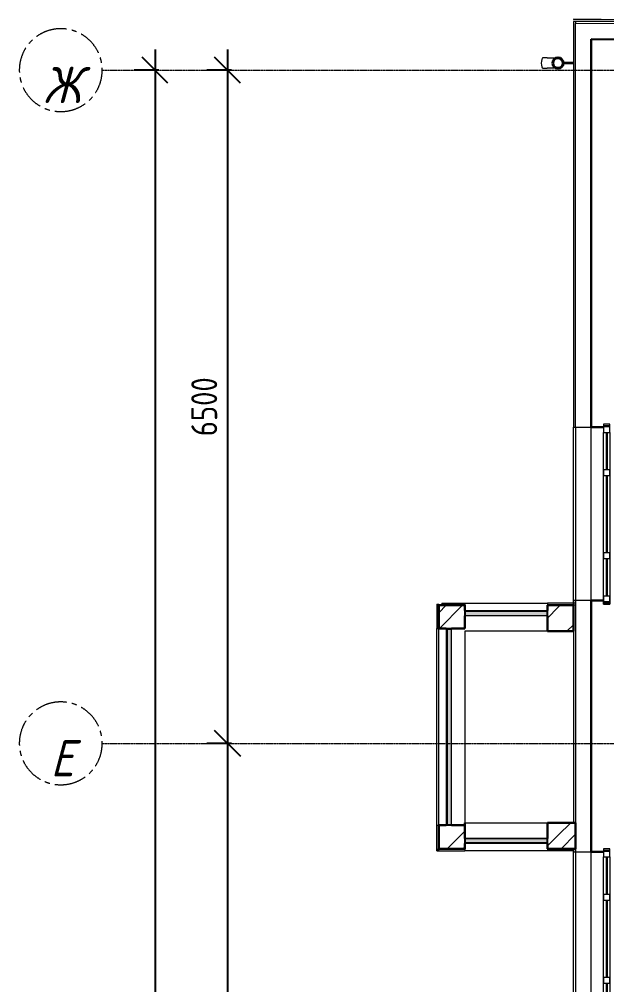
# Model space of a CAD drawing. Header units: millimetres. Extents: x 504091 to 2165846, y 135022 to 442887.
# Drawn here: x 693412 to 699080, y 304548 to 313869 of the extents above; entities that cross this region are included whole.
import ezdxf

# ---------------------------------------------------------------- set-up
doc = ezdxf.new("R2010")
doc.units = ezdxf.units.MM
doc.linetypes.add('ADSK_Линия сетки', pattern=[25, 20, -2.5, 0, -2.5])
doc.linetypes.add('осеваяX2', pattern=[4, 2.5, -0.5, 0.5, -0.5])
doc.layers.get('Defpoints').update_dxf_attribs({"color": 255})
for name, color, linetype, lineweight in [('_ Окна', 7, 'Continuous', 30), ('Обобщенные модели', 7, 'Continuous', 18), ('Окна', 7, 'Continuous', 18), ('Оси', 165, 'осеваяX2', 13), ('Стены внутренние', 7, 'Continuous', 18), ('Стены наружные', 7, 'Continuous', 18), ('Стены несущие', 7, 'Continuous', 30), ('Стены отделка', 7, 'Continuous', 30), ('Стены штриховка', 7, 'Continuous', 18)]:
    doc.layers.add(name, color=color, linetype=linetype, lineweight=lineweight)
doc.styles.add('GOST 2.304_new', font='isocpeur.ttf', dxfattribs={"width": 0.9, "oblique": 15})
doc.styles.add('ГОСТ 2.304', font='CS_Gost2304.shx')
doc.dimstyles.new('СПДС', dxfattribs={"dimscale": 100, "dimtxt": 2.5, "dimasz": 2.5, "dimexe": 2, "dimexo": 0.625, "dimgap": 1, "dimtad": 1, "dimdec": 0, "dimrnd": 5, "dimtxsty": 'ГОСТ 2.304', "dimblk": 'OBLIQUE', "dimcen": 2.5, "dimdle": 2, "dimadec": 0, "dimazin": 2, "dimtfac": 0.75, "dimtdec": 0, "dimtmove": 1, "dimatfit": 3, "dimfxl": 0, "dimtolj": 1, "dimarcsym": 0})
pattern_1 = [(45, (705858.08, 270333.52), (-235.7317, 235.7317), []), (45, (706015.23, 270333.52), (-235.7317, 235.7317), [])]

# ---------------------------------------------------------------- blocks, each defined once
blk = doc.blocks.new('Водосток - Тип 1 _карниз больше 490мм_-5209103-План 1-го этажа')
at = {"layer": 'Обобщенные модели'}
for p, q in [((75, 306.2), (75, 263.6)), ((175, 263.6), (175, 306.2)), ((120, 109.1), (120, 10)), ((130, 10), (130, 109.1))]:
    blk.add_line(p, q, dxfattribs=at)
at = {"layer": 'Обобщенные модели', "flags": 128}
for points in [[(75, 173), (75, 174.3), (75, 177), (75, 179.8), (75, 182.9), (75, 186.2), (75, 189.7), (75, 193.4), (75, 197.2), (75, 201.3), (75, 205.5), (75, 209.9), (75, 214.4), (75, 219.1), (75, 224), (75, 229), (75, 234.1), (75, 239.3), (75, 244.6), (75, 250.1), (75, 255.6), (75, 261.3), (75, 263.6)], [(175, 263.6), (175, 258), (175, 252.4), (175, 246.9), (175, 241.5), (175, 236.2), (175, 231.1), (175, 226), (175, 221.1), (175, 216.4), (175, 211.8), (175, 207.3), (175, 203), (175, 198.9), (175, 194.9), (175, 191.2), (175, 187.6), (175, 184.3), (175, 181.1), (175, 178.1), (175, 175.4), (175, 173)]]:
    blk.add_lwpolyline(points, dxfattribs=at)
at = {"layer": 'Обобщенные модели'}
for start, end in [(90, 270), (270, 90)]:
    blk.add_arc((125, 160), 52, start, end, dxfattribs=at)
at = {"layer": 'Обобщенные модели', "lineweight": 40}
for start, end in [(90, 270), (270, 90)]:
    blk.add_arc((125, 160), 50, start, end, dxfattribs=at)
at = {"layer": 'Обобщенные модели'}
for start_param, end_param in [(4.712389, 6.283185), (3.141593, 4.712389)]:
    blk.add_ellipse((125, 306.2), major_axis=(-50, 0), ratio=0.309017, start_param=start_param, end_param=end_param, dxfattribs=at)
blk = doc.blocks.new('окно трехпол с фрамугой - 1700-2320_h_ _нов_-2116622-План 1-го этажа')
at = {"layer": '_ Окна', "lineweight": 18}
for p, q in [((-870, 100), (-870, 160)), ((-870, 160), (-790, 160)), ((-790, 100), (-870, 100)), ((-790, 160), (-790, 100)), ((-430, 100), (-430, 160)), ((-430, 160), (-370, 160)), ((-370, 100), (-430, 100)), ((-370, 160), (-370, 100)), ((370, 100), (370, 160)), ((370, 160), (430, 160)), ((430, 100), (370, 100)), ((430, 160), (430, 100)), ((790, 160), (790, 100)), ((870, 160), (790, 160)), ((790, 100), (870, 100)), ((870, 100), (870, 160))]:
    blk.add_line(p, q, dxfattribs=at)
at = {"layer": '_ Окна'}
for p, q in [((-850, 100), (-850, 160)), ((-790, 130), (-430, 130)), ((-370, 130), (370, 130)), ((430, 130), (790, 130)), ((850, 100), (850, 160))]:
    blk.add_line(p, q, dxfattribs=at)
at = {"layer": 'Окна'}
for p, q in [((-870, 160), (-870, 100)), ((-790, 160), (-870, 160)), ((-870, 100), (-790, 100)), ((-790, 160), (-430, 160)), ((-430, 100), (-790, 100)), ((-370, 160), (-430, 160)), ((-430, 100), (-370, 100)), ((-370, 160), (370, 160)), ((370, 100), (-370, 100)), ((430, 160), (370, 160)), ((370, 100), (430, 100)), ((430, 160), (790, 160)), ((790, 100), (430, 100)), ((870, 160), (790, 160)), ((790, 100), (870, 100)), ((870, 100), (870, 160))]:
    blk.add_line(p, q, dxfattribs=at)
blk = doc.blocks.new('Жалюзи помышленые - 1900 x1200 мм-3107528-План 1-го этажа')
at = {"layer": 'Окна', "true_color": 0x373f43}
for points in [[(-945, 38.3), (945, 38.3), (941.8, 41), (-942.3, 41)], [(-945, 38.3), (-945, -1.5), (945, -1.5), (945, 38.3), (-942.3, 38.3)], [(-902.5, 41), (902.5, 41), (900, 43.5), (-900, 43.5)], [(-900, 46), (-900, 43.5), (900, 43.5), (900, 46), (-897.5, 46)], [(-947.5, -4), (947.5, -4), (945, -1.5), (-945, -1.5)]]:
    blk.add_hatch(color=149, dxfattribs=at).paths.add_polyline_path(points)
at = {"layer": '_ Окна', "lineweight": 18}
for p, q in [((-900, 46), (-950, 46)), ((-950, 46), (-950, -4)), ((-945, 38.3), (-942.3, 41)), ((-945, -1.5), (-945, 38.3)), ((-942.3, 41), (-902.5, 41)), ((-902.5, 41), (-900, 43.5)), ((-900, 43.5), (-900, 46)), ((950, 46), (900, 46)), ((900, 46), (900, 43.5)), ((900, 43.5), (902.5, 41)), ((902.5, 41), (942.3, 41)), ((942.3, 41), (945, 38.3)), ((945, 38.3), (945, -1.5)), ((950, -4), (950, 46)), ((-950, -4), (-947.5, -4)), ((-947.5, -4), (-945, -1.5)), ((945, -1.5), (947.5, -4)), ((947.5, -4), (950, -4))]:
    blk.add_line(p, q, dxfattribs=at)
at = {"layer": 'Окна'}
for p, q in [((945, 38.3), (-945, 38.3)), ((-902.5, 41), (902.5, 41)), ((900, 46), (-900, 46)), ((900, 43.5), (-900, 43.5)), ((-947.5, -4), (947.5, -4)), ((945, -1.5), (-945, -1.5))]:
    blk.add_line(p, q, dxfattribs=at)
blk = doc.blocks.new('Жалюзи помышленые - 800 x1200 мм-3107358-План 1-го этажа')
at = {"layer": 'Окна', "true_color": 0x373f43}
for points in [[(-45, -21.2), (395, -21.2), (397.5, -18.7), (-397.5, -18.7), (-395, -21.2), (-369.1, -21.2)], [(395, -61), (395, -21.2), (-395, -21.2), (-395, -61), (392.3, -61)], [(350, -63.7), (392.3, -63.7), (395, -61), (-395, -61), (-392.3, -63.7), (-45, -63.7)], [(-45, -66.2), (350, -66.2), (352.5, -63.7), (-352.5, -63.7), (-350, -66.2)], [(350, -68.7), (350, -66.2), (-350, -66.2), (-350, -68.7), (347.5, -68.7)]]:
    blk.add_hatch(color=149, dxfattribs=at).paths.add_polyline_path(points)
at = {"layer": '_ Окна', "lineweight": 18}
for p, q in [((-400, -18.7), (-397.5, -18.7)), ((-400, -68.7), (-400, -18.7)), ((-350, -68.7), (-400, -68.7)), ((-397.5, -18.7), (-395, -21.2)), ((-395, -21.2), (-395, -61)), ((-395, -61), (-392.3, -63.7)), ((-392.3, -63.7), (-352.5, -63.7)), ((-352.5, -63.7), (-350, -66.2)), ((-350, -66.2), (-350, -68.7)), ((350, -66.2), (352.5, -63.7)), ((350, -68.7), (350, -66.2)), ((400, -68.7), (350, -68.7)), ((352.5, -63.7), (392.3, -63.7)), ((392.3, -63.7), (395, -61)), ((395, -21.2), (397.5, -18.7)), ((395, -61), (395, -21.2)), ((397.5, -18.7), (400, -18.7)), ((400, -18.7), (400, -68.7))]:
    blk.add_line(p, q, dxfattribs=at)
at = {"layer": 'Окна'}
for p, q in [((-397.5, -18.7), (397.5, -18.7)), ((395, -21.2), (-395, -21.2)), ((395, -61), (-395, -61)), ((-352.5, -63.7), (352.5, -63.7)), ((350, -66.2), (-350, -66.2)), ((350, -68.7), (-350, -68.7))]:
    blk.add_line(p, q, dxfattribs=at)
blk = doc.blocks.new('Ось сетки - Круг_Ø8 мм-8258-План 1-го этажа')
at = {"layer": 'Оси', "lineweight": 20}
for start, end in [(360, 180), (180, 360)]:
    blk.add_arc((0, 0), 4, start, end, dxfattribs=at)
blk = doc.blocks.new('_Oblique')
at = {"color": 0, "linetype": 'ByBlock', "lineweight": -2}
blk.add_line((-0.5, -0.5), (0.5, 0.5), dxfattribs=at)
blk = doc.blocks.new('*D856')
at = {"color": 0, "lineweight": -2, "transparency": 16777216}
for p, q in [((694721.1, 313578.5), (694721.1, 270128.5)), ((694758.6, 313378.5), (694521.1, 313378.5)), ((694758.6, 270328.5), (694521.1, 270328.5))]:
    blk.add_line(p, q, dxfattribs=at)
at = {"layer": 'Defpoints', "color": 0, "lineweight": 20, "transparency": 16777216}
for p in [(694821.1, 313378.5), (694721.1, 270328.5), (694821.1, 270328.5)]:
    blk.add_point(p, dxfattribs=at)
at = {"color": 0, "lineweight": -2, "transparency": 16777216, "xscale": 250, "yscale": 250, "zscale": 250}
for p, rotation in [((694721.1, 313378.5), 90), ((694721.1, 270328.5), 270)]:
    blk.add_blockref('_Oblique', p, dxfattribs=dict(at, rotation=rotation))
at = {"color": 0, "lineweight": 25, "transparency": 16777216, "insert": (694496.1, 291853.5), "char_height": 250, "width": 318.774, "attachment_point": 5, "rotation": 90, "style": 'ГОСТ 2.304', "bg_fill": 3, "box_fill_scale": 1.1, "bg_fill_color": 256, "bg_fill_true_color": 13158600, "bg_fill_transparency": 0}
blk.add_mtext('\\A1;43050', dxfattribs=at)
blk = doc.blocks.new('*D869')
at = {"color": 0, "lineweight": -2, "transparency": 16777216}
for p, q in [((694721.1, 313578.5), (694721.1, 270128.5)), ((694758.6, 313378.5), (694521.1, 313378.5)), ((694758.6, 270328.5), (694521.1, 270328.5))]:
    blk.add_line(p, q, dxfattribs=at)
at = {"layer": 'Defpoints', "color": 0, "lineweight": 20, "transparency": 16777216}
for p in [(694821.1, 313378.5), (694721.1, 270328.5), (694821.1, 270328.5)]:
    blk.add_point(p, dxfattribs=at)
at = {"color": 0, "lineweight": -2, "transparency": 16777216, "xscale": 250, "yscale": 250, "zscale": 250}
for p, rotation in [((694721.1, 313378.5), 90), ((694721.1, 270328.5), 270)]:
    blk.add_blockref('_Oblique', p, dxfattribs=dict(at, rotation=rotation))
at = {"color": 0, "lineweight": 25, "transparency": 16777216, "insert": (694496.1, 291853.5), "char_height": 250, "width": 318.774, "attachment_point": 5, "rotation": 90, "style": 'ГОСТ 2.304', "bg_fill": 3, "box_fill_scale": 1.1, "bg_fill_color": 256, "bg_fill_true_color": 13158600, "bg_fill_transparency": 0}
blk.add_mtext('\\A1;43050', dxfattribs=at)
blk = doc.blocks.new('*D871')
at = {"color": 0, "lineweight": -2, "transparency": 16777216}
for p, q in [((695421.1, 313578.5), (695421.1, 306678.5)), ((695458.6, 313378.5), (695221.1, 313378.5)), ((695458.6, 306878.5), (695221.1, 306878.5))]:
    blk.add_line(p, q, dxfattribs=at)
at = {"layer": 'Defpoints', "color": 0, "lineweight": 20, "transparency": 16777216}
for p in [(695521.1, 313378.5), (695421.1, 306878.5), (695521.1, 306878.5)]:
    blk.add_point(p, dxfattribs=at)
at = {"color": 0, "lineweight": -2, "transparency": 16777216, "xscale": 250, "yscale": 250, "zscale": 250}
for p, rotation in [((695421.1, 313378.5), 90), ((695421.1, 306878.5), 270)]:
    blk.add_blockref('_Oblique', p, dxfattribs=dict(at, rotation=rotation))
at = {"color": 0, "lineweight": 25, "transparency": 16777216, "insert": (695196.1, 310128.5), "char_height": 250, "width": 248.308, "attachment_point": 5, "rotation": 90, "style": 'ГОСТ 2.304', "bg_fill": 3, "box_fill_scale": 1.1, "bg_fill_color": 256, "bg_fill_true_color": 13158600, "bg_fill_transparency": 0}
blk.add_mtext('\\A1;6500', dxfattribs=at)
blk = doc.blocks.new('*D872')
at = {"color": 0, "lineweight": -2, "transparency": 16777216}
for p, q in [((695421.1, 307078.5), (695421.1, 290378.5)), ((695458.6, 306878.5), (695221.1, 306878.5)), ((695458.6, 290578.5), (695221.1, 290578.5))]:
    blk.add_line(p, q, dxfattribs=at)
at = {"layer": 'Defpoints', "color": 0, "lineweight": 20, "transparency": 16777216}
for p in [(695521.1, 306878.5), (695421.1, 290578.5), (695521.1, 290578.5)]:
    blk.add_point(p, dxfattribs=at)
at = {"color": 0, "lineweight": -2, "transparency": 16777216, "xscale": 250, "yscale": 250, "zscale": 250}
for p, rotation in [((695421.1, 306878.5), 90), ((695421.1, 290578.5), 270)]:
    blk.add_blockref('_Oblique', p, dxfattribs=dict(at, rotation=rotation))
at = {"color": 0, "lineweight": 25, "transparency": 16777216, "insert": (695196.1, 298728.5), "char_height": 250, "width": 291.93, "attachment_point": 5, "rotation": 90, "style": 'ГОСТ 2.304', "bg_fill": 3, "box_fill_scale": 1.1, "bg_fill_color": 256, "bg_fill_true_color": 13158600, "bg_fill_transparency": 0}
blk.add_mtext('\\A1;16300', dxfattribs=at)

msp = doc.modelspace()

# ---------------------------------------------------------------- hatches: boundary and pattern name
at = {"layer": 'Стены внутренние', "lineweight": 9}
h = msp.add_hatch(dxfattribs=at)
h.set_pattern_fill('FP_26', color=256, style=0, pattern_type=2)
h.set_pattern_definition(pattern_1)
h.paths.add_polyline_path([(698613.5795, 307961.3423), (698613.5795, 308211.3423), (698509.8851, 308211.3423), (698509.8851, 307961.3423), (698593.0448, 307961.3423)])
h.paths.add_polyline_path([(697459.8851, 307987.6344), (697709.8851, 307987.6344), (697709.8851, 308211.3423), (697459.8851, 308211.3423)])
h = msp.add_hatch(dxfattribs=at)
h.set_pattern_fill('FP_26', color=256, style=0, pattern_type=2)
h.set_pattern_definition(pattern_1)
h.paths.add_polyline_path([(698759.29, 307961.3423), (698760.29, 307961.3423), (698759.29, 308211.3423), (698613.5795, 308211.3423), (698613.5795, 307961.3423)])
h = msp.add_hatch(dxfattribs=at)
h.set_pattern_fill('FP_26', color=256, style=0, pattern_type=2)
h.set_pattern_definition(pattern_1)
h.paths.add_polyline_path([(698613.5795, 305861.4271), (698613.5795, 306111.4271), (698510.29, 306111.4271), (698510.29, 305861.4271), (698593.0448, 305861.4271)])
h.paths.add_polyline_path([(697710.29, 305861.4271), (697709.8851, 306087.6344), (697459.8851, 306087.6344), (697459.8851, 305861.4271), (697709.8851, 305861.4271)])
h = msp.add_hatch(dxfattribs=at)
h.set_pattern_fill('FP_26', color=256, style=0, pattern_type=2)
h.set_pattern_definition(pattern_1)
h.paths.add_polyline_path([(698613.5795, 305861.4271), (698780.29, 305861.4271), (698780.29, 306111.4271), (698613.5795, 306111.4271)])

# ---------------------------------------------------------------- linework, layer by layer
at = {"layer": 'Оси', "linetype": 'ADSK_Линия сетки'}
for p, q in [((694211.5079, 313378.5198), (761862.9306, 313378.5198)), ((694211.5079, 306878.5198), (761862.9306, 306878.5198))]:
    msp.add_line(p, q, dxfattribs=at)
at = {"layer": 'Стены внутренние'}
for p, q in [((698930.29, 308256.436), (698930.29, 309931.436)), ((697459.8851, 306087.6344), (697459.8851, 307987.6344)), ((698509.8851, 307961.3423), (697709.8851, 307961.3423)), ((697709.8851, 307961.3423), (697709.8851, 306111.4271)), ((697710.29, 306111.4271), (698510.29, 306111.4271)), ((698930.29, 304156.436), (698930.29, 305831.436))]:
    msp.add_line(p, q, dxfattribs=at)
at = {"layer": 'Стены наружные'}
for p, q in [((698759.29, 308256.436), (698759.29, 309931.436)), ((698760.29, 309931.436), (698759.29, 309931.436)), ((698760.29, 308256.436), (698760.29, 309931.436)), ((698780.29, 309931.436), (698780.29, 308256.436)), ((698760.29, 308256.436), (698759.29, 308256.436)), ((697709.8851, 308231.3423), (698509.8851, 308231.3423)), ((697439.8851, 306087.6344), (697439.8851, 307987.6344)), ((698510.29, 305841.4271), (697710.29, 305841.4271)), ((698759.29, 304156.436), (698759.29, 305831.436)), ((698759.29, 305831.436), (698760.29, 305831.436)), ((698760.29, 304156.436), (698760.29, 305831.436)), ((698780.29, 305831.436), (698780.29, 304156.436))]:
    msp.add_line(p, q, dxfattribs=at)
at = {"layer": 'Стены несущие'}
for p, q in [((698930.29, 313678.2437), (700335.4582, 313668.8066)), ((698930.29, 309931.436), (698930.29, 313678.2437)), ((698930.29, 309931.436), (699050.29, 309931.436)), ((699050.29, 308256.436), (698930.29, 308256.436)), ((698930.29, 305831.436), (698930.29, 308256.436)), ((697459.8851, 308211.3423), (697459.8851, 307987.6344)), ((697459.8851, 308211.3423), (697709.8851, 308211.3423)), ((697709.8851, 308211.3423), (697709.8851, 308161.3423)), ((698509.8851, 308161.3423), (698509.8851, 308211.3423)), ((698760.29, 308211.3423), (698509.8851, 308211.3423)), ((698760.29, 307961.3423), (698760.29, 308211.3423)), ((697709.8851, 308111.3423), (697709.8851, 307987.6344)), ((698509.8851, 307961.3423), (698509.8851, 308111.3423)), ((697459.8851, 307987.6344), (697532.5131, 307987.6344)), ((697582.5131, 307987.6344), (697709.8851, 307987.6344)), ((698760.29, 307961.3423), (698509.8851, 307961.3423)), ((697709.8851, 306111.4271), (697710.29, 306111.4271)), ((697709.8851, 306111.4271), (697709.8851, 306087.6344)), ((697710.29, 306111.4271), (697710.29, 305961.4271)), ((698780.29, 306111.4271), (698510.29, 306111.4271)), ((698510.29, 306111.4271), (698510.29, 305961.4271)), ((698780.29, 305861.4271), (698780.29, 306111.4271)), ((697459.8851, 305861.4271), (697459.8851, 306087.6344)), ((697459.8851, 306087.6344), (697532.5131, 306087.6344)), ((697582.5131, 306087.6344), (697709.8851, 306087.6344)), ((697459.8851, 305861.4271), (697710.29, 305861.4271)), ((697710.29, 305911.4271), (697710.29, 305861.4271)), ((698510.29, 305911.4271), (698510.29, 305861.4271)), ((698780.29, 305861.4271), (698510.29, 305861.4271)), ((698930.29, 305831.436), (699050.29, 305831.436))]:
    msp.add_line(p, q, dxfattribs=at)
at = {"layer": 'Стены отделка', "lineweight": 9}
for p, q in [((698759.1467, 313869.3969), (698759.14, 313868.3969)), ((698759.14, 313868.3969), (700337.7275, 313857.7952)), ((700337.7342, 313858.7951), (698759.1467, 313869.3969)), ((698759.29, 313849.3892), (698759.29, 309931.436)), ((698760.29, 313849.3892), (698759.29, 313849.3892)), ((700336.5999, 313838.8028), (698760.29, 313849.3892)), ((698760.29, 313849.3892), (698760.29, 309931.436)), ((698780.29, 309931.436), (698780.29, 313829.2545)), ((700336.4656, 313818.8032), (698780.29, 313829.2545)), ((698760.29, 309931.436), (698930.29, 309931.436)), ((698930.29, 309931.436), (698930.29, 309931.436)), ((698759.29, 308256.436), (698759.29, 308211.3423)), ((698930.29, 308256.436), (698760.29, 308256.436)), ((698760.29, 308211.3423), (698760.29, 308256.436)), ((698780.29, 308256.436), (698780.29, 305831.436)), ((697439.8851, 308221.3423), (697439.8851, 307987.6344)), ((697439.8851, 308221.3423), (697459.8851, 308221.3423)), ((697459.8851, 308221.3423), (697459.8851, 308211.3423)), ((697489.8851, 308231.3423), (697709.8851, 308231.3423)), ((697489.8851, 308231.3423), (697489.8851, 308211.3423)), ((697709.8851, 308231.3423), (697709.8851, 308211.3423)), ((698780.29, 308231.3423), (698509.8851, 308231.3423)), ((698509.8851, 308231.3423), (698509.8851, 308211.3423)), ((698780.29, 308211.3423), (698760.29, 308211.3423)), ((697439.8851, 307987.6344), (697459.8851, 307987.6344)), ((698760.29, 307961.3423), (698760.29, 306111.4271)), ((697439.8851, 305841.4271), (697439.8851, 306087.6344)), ((697439.8851, 306087.6344), (697459.8851, 306087.6344)), ((697439.8851, 305841.4271), (697710.29, 305841.4271)), ((697449.8851, 305861.4271), (697459.8851, 305861.4271)), ((697449.8851, 305861.4271), (697449.8851, 305841.4271)), ((697459.8851, 305841.4271), (697459.8851, 305861.4271)), ((697710.29, 305861.4271), (697710.29, 305841.4271)), ((698510.29, 305861.4271), (698510.29, 305841.4271)), ((698758.8851, 305841.4271), (698510.29, 305841.4271)), ((698758.8851, 305861.4271), (698758.8851, 305841.4271)), ((698759.29, 305841.4271), (698759.29, 305831.436)), ((698760.29, 305841.4271), (698759.29, 305841.4271)), ((698760.29, 305831.436), (698760.29, 305861.4271)), ((698760.29, 305831.436), (698930.29, 305831.436)), ((698930.29, 305831.436), (698930.29, 305831.436))]:
    msp.add_line(p, q, dxfattribs=at)
at = {"layer": 'Стены штриховка'}
msp.add_line((698780.29, 313849.2549), (698780.29, 313829.2545), dxfattribs=at)

# ---------------------------------------------------------------- block references
at = {"layer": 'Обобщенные модели', "rotation": 90.00000000000007}
msp.add_blockref('Водосток - Тип 1 _карниз больше 490мм_-5209103-План 1-го этажа', (698770.29, 313321.9525), dxfattribs=at)
at = {"layer": 'Окна'}
for name, p, rotation in [('окно трехпол с фрамугой - 1700-2320_h_ _нов_-2116622-План 1-го этажа', (699210.29, 309091.436), 90.0000000000001), ('Жалюзи помышленые - 800 x1200 мм-3107358-План 1-го этажа', (698109.8851, 308092.6923), 180), ('Жалюзи помышленые - 1900 x1200 мм-3107528-План 1-го этажа', (697578.5351, 307037.6344), 89.99999999999964), ('окно трехпол с фрамугой - 1700-2320_h_ _нов_-2116622-План 1-го этажа', (699210.29, 304991.436), 90.0000000000001)]:
    msp.add_blockref(name, p, dxfattribs=dict(at, rotation=rotation))
msp.add_blockref('Жалюзи помышленые - 800 x1200 мм-3107358-План 1-го этажа', (698110.29, 305980.0771), dxfattribs=at)
at = {"layer": 'Оси', "lineweight": 20, "xscale": 99.99999999999993, "yscale": 99.99999999999993, "zscale": 99.99999999999993, "rotation": 269.9999999999994}
for p in [(693811.5079, 313378.5198), (693811.5079, 306878.5198)]:
    msp.add_blockref('Ось сетки - Круг_Ø8 мм-8258-План 1-го этажа', p, dxfattribs=at)

# ---------------------------------------------------------------- texts
at = {"layer": 'Оси', "char_height": 350, "attachment_point": 5, "line_spacing_factor": 1.022766, "style": 'GOST 2.304_new'}
for s, insert, width in [('\\pt89.999,180.0015,270.0005,359.9995,449.9985,540.001,630,719.999,810.0015,900.0005,989.9995,1079.9985,1170.001,1260,1349.999,1440.0015,1530.0005,1619.9995,1709.9985,1800.001,1890,1979.999,2070.0015,2160.0005,2249.9995,2339.9985,2430.001,2520,2609.999,2700.0015,2790.0005,2879.9995;Ж', (693825.985, 313235.6688), 327.6), ('\\pt89.999,180.0015,270.0005,359.9995,449.9985,540.001,630,719.999,810.0015,900.0005,989.9995,1079.9985,1170.001,1260,1349.999,1440.0015,1530.0005,1619.9995,1709.9985,1800.001,1890,1979.999,2070.0015,2160.0005,2249.9995,2339.9985,2430.001,2520,2609.999,2700.0015,2790.0005,2879.9995;Е', (693825.985, 306735.6688), 232.2)]:
    msp.add_mtext(s, dxfattribs=dict(at, insert=insert, width=width))

# ---------------------------------------------------------------- next in the draw order: dimensions: what is measured, and where the dimension line sits
at = {"lineweight": 25}
for base, p1, p2, picture, middle in [((694721.0772, 270328.5198), (694821.0621, 313378.5198), (694821.0621, 270328.5198), '*D856', (694496.0772, 291853.5198)), ((695421.0772, 306878.5198), (695521.0621, 313378.5198), (695521.0621, 306878.5198), '*D871', (695196.0772, 310128.5198))]:
    dim = msp.add_linear_dim(base=base, p1=p1, p2=p2, angle=90, dimstyle='СПДС', dxfattribs=at)
    dim.commit()
    dim.dimension.update_dxf_attribs({"geometry": picture, "text_midpoint": middle})

# ---------------------------------------------------------------- next in the draw order: dimensions: what is measured, and where the dimension line sits
for base, p1, p2, picture, middle in [((694721.0772, 270328.5198), (694821.0621, 313378.5198), (694821.0621, 270328.5198), '*D869', (694496.0772, 291853.5198)), ((695421.0772, 290578.5198), (695521.0621, 306878.5198), (695521.0621, 290578.5198), '*D872', (695196.0772, 298728.5198))]:
    dim = msp.add_linear_dim(base=base, p1=p1, p2=p2, angle=90, dimstyle='СПДС', dxfattribs=at)
    dim.commit()
    dim.dimension.update_dxf_attribs({"geometry": picture, "text_midpoint": middle})

doc.saveas('drawing.dxf')
